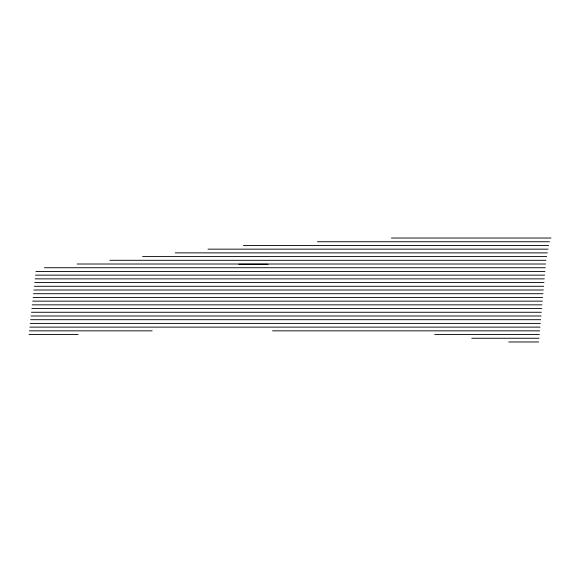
<?xml version="1.0" encoding="UTF-8"?>
<svg xmlns="http://www.w3.org/2000/svg" width="580" height="580" viewBox="0 0 580 580"><rect width="100%" height="100%" fill="white"/><g stroke="black" fill="none" stroke-linecap="round" stroke-linejoin="round"><path stroke-width="0.87" d="M391.435 238.025L551 238.025M317.427 241.737L549.434 241.737M243.411 245.449L548.738 245.449M207.981 249.161L548.049 249.161M175.269 252.873L547.353 252.873M142.564 256.592L546.664 256.592M109.852 260.304L545.968 260.304M77.147 264.016L545.62 264.016M238.909 264.27L267.996 264.27M44.435 267.728L545.294 267.728M35.916 271.44L544.961 271.44M35.51 275.152L544.635 275.152M35.105 278.864L544.308 278.864M34.698 282.576L543.975 282.576M34.292 286.288L543.649 286.288M33.886 290L543.315 290M33.473 293.712L542.989 293.712M33.067 297.424L542.655 297.424M32.661 301.136L542.329 301.136M32.255 304.848L541.995 304.848M31.849 308.56L541.669 308.56M31.443 312.272L541.336 312.272M31.037 315.984L541.01 315.984M30.631 319.696L540.683 319.696M30.218 323.408L540.35 323.408M29.812 327.127L540.024 327.127M29.406 330.839L152.149 330.839M272.535 330.839L539.69 330.839M29 334.551L78.141 334.551M434.746 334.551L539.364 334.551M471.75 338.263L539.03 338.263M508.754 341.975L538.704 341.975"/></g></svg>
